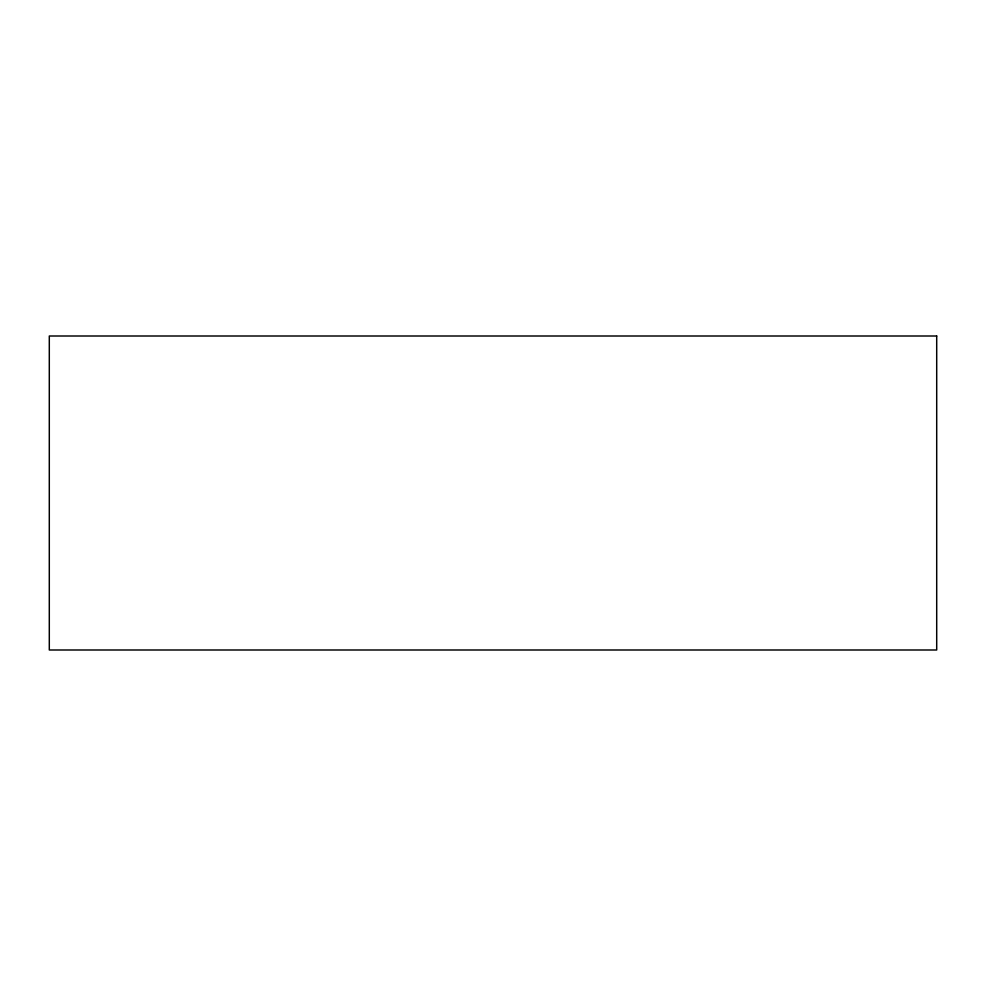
<?xml version="1.0" encoding="UTF-8"?>
<svg xmlns="http://www.w3.org/2000/svg" width="986" height="986" viewBox="0 0 986 986"><rect width="100%" height="100%" fill="white"/><g stroke="black" fill="none" stroke-linecap="round" stroke-linejoin="round"><path stroke-width="1.48" d="M936.7 336.004L49.3 336.004L49.3 649.996L936.7 649.996L936.7 336.004"/></g></svg>
